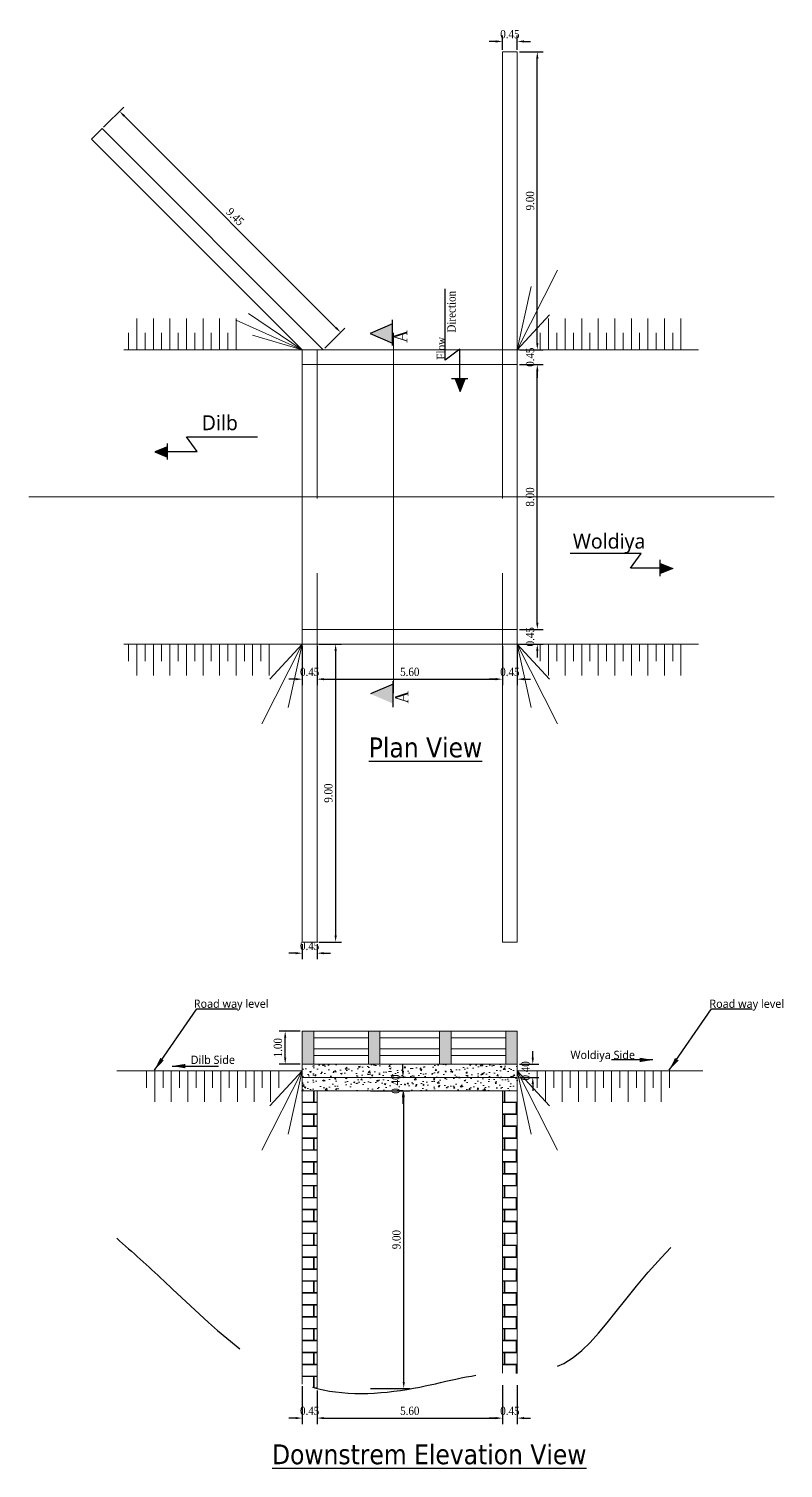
# Model space of a CAD drawing. Header units: inches. Extents: x -70 to 167, y 23 to 114.
# Drawn here: x 32.2 to 55, y 22.88 to 66.38 of the extents above; entities that cross this region are included whole.
import ezdxf

# ---------------------------------------------------------------- set-up
doc = ezdxf.new("R2010")
doc.units = ezdxf.units.IN
doc.header["$MEASUREMENT"] = 0
doc.linetypes.add('CENTER', pattern=[2, 1.25, -0.25, 0.25, -0.25])
doc.linetypes.add('HIDDEN', pattern=[0.375, 0.25, -0.125])
for name, color, linetype, lineweight in [('center line', 251, 'CENTER', 0), ('dima', 7, 'Continuous', 0), ('hach', 251, 'Continuous', 0), ('hand wall', 5, 'Continuous', 9), ('text', 1, 'Continuous', 0), ('wall', 4, 'Continuous', 13)]:
    doc.layers.add(name, color=color, linetype=linetype, lineweight=lineweight)
for name, color, linetype in [('Direction', 6, 'Continuous'), ('Ground', 3, 'Continuous'), ('SUBSTR', 6, 'Continuous'), ('TEXT2', 7, 'Continuous')]:
    doc.layers.add(name, color=color, linetype=linetype)
doc.styles.get("Standard").update_dxf_attribs({"font": 'GARA.TTF'})
doc.dimstyles.get("Standard").update_dxf_attribs({"dimtxt": 0.25, "dimasz": 0.2, "dimexe": 0.18, "dimexo": 0.0625, "dimgap": 0.09, "dimtad": 1, "dimzin": 0, "dimdsep": 46, "dimtxsty": 'Standard', "dimcen": 0.09, "dimclrd": 253, "dimclre": 21, "dimadec": 0, "dimazin": 0, "dimtfac": 1, "dimtix": 1, "dimtofl": 0, "dimtmove": 0, "dimatfit": 3, "dimfxl": 1, "dimfxlon": 1, "dimtolj": 1, "dimtzin": 0, "dimarcsym": 0})

# ---------------------------------------------------------------- blocks, each defined once
blk = doc.blocks.new('*D11')
at = {"layer": 'Defpoints', "color": 0}
for p in [(40.461, 47.783), (40.911, 47.783), (40.911, 46.727)]:
    blk.add_point(p, dxfattribs=at)
at = {"layer": 'dima', "color": 21, "lineweight": -2}
for p, q in [((40.461, 47.72), (40.461, 46.547)), ((40.911, 47.72), (40.911, 46.547))]:
    blk.add_line(p, q, dxfattribs=at)
at = {"layer": 'dima', "color": 253, "lineweight": -2}
for p, q in [((40.261, 46.727), (40.061, 46.727)), ((41.111, 46.727), (41.311, 46.727))]:
    blk.add_line(p, q, dxfattribs=at)
at = {"layer": 'dima', "color": 253}
for points in [[(40.261, 46.761), (40.261, 46.694), (40.461, 46.727)], [(41.111, 46.761), (41.111, 46.694), (40.911, 46.727)]]:
    blk.add_solid(points, dxfattribs=at)
at = {"layer": 'dima', "color": 0, "insert": (40.686, 46.945), "char_height": 0.25, "attachment_point": 5}
blk.add_mtext('\\A1;0.45', dxfattribs=at)
blk = doc.blocks.new('*D12')
at = {"layer": 'Defpoints', "color": 0}
for p in [(40.911, 47.783), (46.511, 47.783), (46.511, 46.727)]:
    blk.add_point(p, dxfattribs=at)
at = {"layer": 'dima', "color": 21, "lineweight": -2}
for p, q in [((40.911, 47.72), (40.911, 46.547)), ((46.511, 47.72), (46.511, 46.547))]:
    blk.add_line(p, q, dxfattribs=at)
at = {"layer": 'dima', "color": 253, "lineweight": -2}
blk.add_line((41.111, 46.727), (46.311, 46.727), dxfattribs=at)
at = {"layer": 'dima', "color": 253}
for points in [[(41.111, 46.761), (41.111, 46.694), (40.911, 46.727)], [(46.311, 46.761), (46.311, 46.694), (46.511, 46.727)]]:
    blk.add_solid(points, dxfattribs=at)
at = {"layer": 'dima', "color": 0, "insert": (43.711, 46.945), "char_height": 0.25, "attachment_point": 5}
blk.add_mtext('\\A1;5.60', dxfattribs=at)
blk = doc.blocks.new('*D13')
at = {"layer": 'Defpoints', "color": 0}
for p in [(46.511, 47.783), (46.961, 47.783), (46.961, 46.727)]:
    blk.add_point(p, dxfattribs=at)
at = {"layer": 'dima', "color": 21, "lineweight": -2}
for p, q in [((46.511, 47.72), (46.511, 46.547)), ((46.961, 47.72), (46.961, 46.547))]:
    blk.add_line(p, q, dxfattribs=at)
at = {"layer": 'dima', "color": 253, "lineweight": -2}
for p, q in [((46.311, 46.727), (46.111, 46.727)), ((47.161, 46.727), (47.361, 46.727))]:
    blk.add_line(p, q, dxfattribs=at)
at = {"layer": 'dima', "color": 253}
for points in [[(46.311, 46.761), (46.311, 46.694), (46.511, 46.727)], [(47.161, 46.761), (47.161, 46.694), (46.961, 46.727)]]:
    blk.add_solid(points, dxfattribs=at)
at = {"layer": 'dima', "color": 0, "insert": (46.736, 46.945), "char_height": 0.25, "attachment_point": 5}
blk.add_mtext('\\A1;0.45', dxfattribs=at)
blk = doc.blocks.new('*D14')
at = {"layer": 'Defpoints', "color": 0}
for p in [(46.961, 48.233), (47.565, 48.233), (46.961, 47.783)]:
    blk.add_point(p, dxfattribs=at)
at = {"layer": 'dima', "color": 253, "lineweight": -2}
for p, q in [((47.565, 48.433), (47.565, 48.633)), ((47.565, 47.583), (47.565, 47.383))]:
    blk.add_line(p, q, dxfattribs=at)
at = {"layer": 'dima', "color": 21, "lineweight": -2}
for p, q in [((47.023, 48.233), (47.745, 48.233)), ((47.023, 47.783), (47.745, 47.783))]:
    blk.add_line(p, q, dxfattribs=at)
at = {"layer": 'dima', "color": 253}
for points in [[(47.531, 48.433), (47.598, 48.433), (47.565, 48.233)], [(47.531, 47.583), (47.598, 47.583), (47.565, 47.783)]]:
    blk.add_solid(points, dxfattribs=at)
at = {"layer": 'dima', "color": 0, "insert": (47.347, 48.008), "char_height": 0.25, "attachment_point": 5, "rotation": 90}
blk.add_mtext('\\A1;0.45', dxfattribs=at)
blk = doc.blocks.new('*D15')
at = {"layer": 'Defpoints', "color": 0}
for p in [(46.961, 56.233), (47.565, 56.233), (46.961, 48.233)]:
    blk.add_point(p, dxfattribs=at)
at = {"layer": 'dima', "color": 21, "lineweight": -2}
for p, q in [((47.023, 56.233), (47.745, 56.233)), ((47.023, 48.233), (47.745, 48.233))]:
    blk.add_line(p, q, dxfattribs=at)
at = {"layer": 'dima', "color": 253, "lineweight": -2}
blk.add_line((47.565, 48.433), (47.565, 56.033), dxfattribs=at)
at = {"layer": 'dima', "color": 253}
for points in [[(47.531, 56.033), (47.598, 56.033), (47.565, 56.233)], [(47.531, 48.433), (47.598, 48.433), (47.565, 48.233)]]:
    blk.add_solid(points, dxfattribs=at)
at = {"layer": 'dima', "color": 0, "insert": (47.347, 52.233), "char_height": 0.25, "attachment_point": 5, "rotation": 90}
blk.add_mtext('\\A1;8.00', dxfattribs=at)
blk = doc.blocks.new('*D16')
at = {"layer": 'Defpoints', "color": 0}
for p in [(46.961, 56.683), (47.565, 56.683), (46.961, 56.233)]:
    blk.add_point(p, dxfattribs=at)
at = {"layer": 'dima', "color": 253, "lineweight": -2}
for p, q in [((47.565, 56.883), (47.565, 57.083)), ((47.565, 56.033), (47.565, 55.833))]:
    blk.add_line(p, q, dxfattribs=at)
at = {"layer": 'dima', "color": 21, "lineweight": -2}
for p, q in [((47.023, 56.683), (47.745, 56.683)), ((47.023, 56.233), (47.745, 56.233))]:
    blk.add_line(p, q, dxfattribs=at)
at = {"layer": 'dima', "color": 253}
for points in [[(47.531, 56.883), (47.598, 56.883), (47.565, 56.683)], [(47.531, 56.033), (47.598, 56.033), (47.565, 56.233)]]:
    blk.add_solid(points, dxfattribs=at)
at = {"layer": 'dima', "color": 0, "insert": (47.347, 56.458), "char_height": 0.25, "attachment_point": 5, "rotation": 90}
blk.add_mtext('\\A1;0.45', dxfattribs=at)
blk = doc.blocks.new('*D17')
at = {"layer": 'Defpoints', "color": 0}
for p in [(40.911, 47.783), (40.911, 38.783), (41.47, 38.783)]:
    blk.add_point(p, dxfattribs=at)
at = {"layer": 'dima', "color": 21, "lineweight": -2}
for p, q in [((40.973, 47.783), (41.65, 47.783)), ((40.973, 38.783), (41.65, 38.783))]:
    blk.add_line(p, q, dxfattribs=at)
at = {"layer": 'dima', "color": 253, "lineweight": -2}
blk.add_line((41.47, 47.583), (41.47, 38.983), dxfattribs=at)
at = {"layer": 'dima', "color": 253}
for points in [[(41.437, 47.583), (41.504, 47.583), (41.47, 47.783)], [(41.437, 38.983), (41.504, 38.983), (41.47, 38.783)]]:
    blk.add_solid(points, dxfattribs=at)
at = {"layer": 'dima', "color": 0, "insert": (41.252, 43.283), "char_height": 0.25, "attachment_point": 5, "rotation": 90}
blk.add_mtext('\\A1;9.00', dxfattribs=at)
blk = doc.blocks.new('*D18')
at = {"color": 21, "lineweight": -2}
for p, q in [((40.461, 38.72), (40.461, 38.266)), ((40.911, 38.72), (40.911, 38.266))]:
    blk.add_line(p, q, dxfattribs=at)
at = {"color": 253, "lineweight": -2}
for p, q in [((40.261, 38.446), (40.061, 38.446)), ((41.111, 38.446), (41.311, 38.446))]:
    blk.add_line(p, q, dxfattribs=at)
at = {"color": 253}
for points in [[(40.261, 38.479), (40.261, 38.412), (40.461, 38.446)], [(41.111, 38.479), (41.111, 38.412), (40.911, 38.446)]]:
    blk.add_solid(points, dxfattribs=at)
at = {"layer": 'Defpoints', "color": 0}
for p in [(40.461, 38.783), (40.911, 38.783), (40.911, 38.446)]:
    blk.add_point(p, dxfattribs=at)
at = {"color": 0, "insert": (40.686, 38.664), "char_height": 0.25, "attachment_point": 5}
blk.add_mtext('\\A1;0.45', dxfattribs=at)
blk = doc.blocks.new('*D19')
at = {"layer": 'Defpoints', "color": 0}
for p in [(46.961, 65.683), (47.565, 65.683), (46.961, 56.683)]:
    blk.add_point(p, dxfattribs=at)
at = {"layer": 'dima', "color": 21, "lineweight": -2}
for p, q in [((47.023, 65.683), (47.745, 65.683)), ((47.023, 56.683), (47.745, 56.683))]:
    blk.add_line(p, q, dxfattribs=at)
at = {"layer": 'dima', "color": 253, "lineweight": -2}
blk.add_line((47.565, 56.883), (47.565, 65.483), dxfattribs=at)
at = {"layer": 'dima', "color": 253}
for points in [[(47.531, 65.483), (47.598, 65.483), (47.565, 65.683)], [(47.531, 56.883), (47.598, 56.883), (47.565, 56.683)]]:
    blk.add_solid(points, dxfattribs=at)
at = {"layer": 'dima', "color": 0, "insert": (47.347, 61.183), "char_height": 0.25, "attachment_point": 5, "rotation": 90}
blk.add_mtext('\\A1;9.00', dxfattribs=at)
blk = doc.blocks.new('*D20')
at = {"color": 21, "lineweight": -2}
for p, q in [((46.511, 65.745), (46.511, 66.18)), ((46.961, 65.745), (46.961, 66.18))]:
    blk.add_line(p, q, dxfattribs=at)
at = {"color": 253, "lineweight": -2}
for p, q in [((46.311, 66), (46.111, 66)), ((47.161, 66), (47.361, 66))]:
    blk.add_line(p, q, dxfattribs=at)
at = {"color": 253}
for points in [[(46.311, 66.033), (46.311, 65.966), (46.511, 66)], [(47.161, 66.033), (47.161, 65.966), (46.961, 66)]]:
    blk.add_solid(points, dxfattribs=at)
at = {"layer": 'Defpoints', "color": 0}
for p in [(46.961, 66), (46.511, 65.683), (46.961, 65.683)]:
    blk.add_point(p, dxfattribs=at)
at = {"color": 0, "insert": (46.736, 66.218), "char_height": 0.25, "attachment_point": 5}
blk.add_mtext('\\A1;0.45', dxfattribs=at)
blk = doc.blocks.new('*D21')
at = {"color": 21, "lineweight": -2}
for p, q in [((42.528, 34.29), (43.708, 34.29)), ((42.528, 25.29), (43.708, 25.29))]:
    blk.add_line(p, q, dxfattribs=at)
at = {"color": 253, "lineweight": -2}
blk.add_line((43.528, 25.49), (43.528, 34.09), dxfattribs=at)
at = {"color": 253}
for points in [[(43.495, 34.09), (43.562, 34.09), (43.528, 34.29)], [(43.495, 25.49), (43.562, 25.49), (43.528, 25.29)]]:
    blk.add_solid(points, dxfattribs=at)
at = {"layer": 'Defpoints', "color": 0}
for p in [(40.911, 34.29), (43.528, 34.29), (40.911, 25.29)]:
    blk.add_point(p, dxfattribs=at)
at = {"color": 0, "insert": (43.31, 29.79), "char_height": 0.25, "attachment_point": 5, "rotation": 90}
blk.add_mtext('\\A1;9.00', dxfattribs=at)
blk = doc.blocks.new('*D22')
at = {"layer": 'Defpoints', "color": 0}
for p in [(40.461, 25.425), (40.911, 25.29), (40.911, 24.396)]:
    blk.add_point(p, dxfattribs=at)
at = {"layer": 'dima', "color": 21, "lineweight": -2}
for p, q in [((40.461, 25.362), (40.461, 24.216)), ((40.911, 25.228), (40.911, 24.216))]:
    blk.add_line(p, q, dxfattribs=at)
at = {"layer": 'dima', "color": 253, "lineweight": -2}
for p, q in [((40.261, 24.396), (40.061, 24.396)), ((41.111, 24.396), (41.311, 24.396))]:
    blk.add_line(p, q, dxfattribs=at)
at = {"layer": 'dima', "color": 253}
for points in [[(40.261, 24.429), (40.261, 24.363), (40.461, 24.396)], [(41.111, 24.429), (41.111, 24.363), (40.911, 24.396)]]:
    blk.add_solid(points, dxfattribs=at)
at = {"layer": 'dima', "color": 0, "insert": (40.686, 24.614), "char_height": 0.25, "attachment_point": 5}
blk.add_mtext('\\A1;0.45', dxfattribs=at)
blk = doc.blocks.new('*D23')
at = {"layer": 'Defpoints', "color": 0}
for p in [(46.511, 25.754), (40.911, 25.29), (46.511, 24.396)]:
    blk.add_point(p, dxfattribs=at)
at = {"layer": 'dima', "color": 21, "lineweight": -2}
for p, q in [((46.511, 25.396), (46.511, 24.216)), ((40.911, 25.228), (40.911, 24.216))]:
    blk.add_line(p, q, dxfattribs=at)
at = {"layer": 'dima', "color": 253, "lineweight": -2}
blk.add_line((41.111, 24.396), (46.311, 24.396), dxfattribs=at)
at = {"layer": 'dima', "color": 253}
for points in [[(41.111, 24.429), (41.111, 24.363), (40.911, 24.396)], [(46.311, 24.429), (46.311, 24.363), (46.511, 24.396)]]:
    blk.add_solid(points, dxfattribs=at)
at = {"layer": 'dima', "color": 0, "insert": (43.711, 24.614), "char_height": 0.25, "attachment_point": 5}
blk.add_mtext('\\A1;5.60', dxfattribs=at)
blk = doc.blocks.new('*D24')
at = {"layer": 'Defpoints', "color": 0}
for p in [(46.511, 25.754), (46.961, 25.743), (46.961, 24.396)]:
    blk.add_point(p, dxfattribs=at)
at = {"layer": 'dima', "color": 21, "lineweight": -2}
for p, q in [((46.511, 25.396), (46.511, 24.216)), ((46.961, 25.396), (46.961, 24.216))]:
    blk.add_line(p, q, dxfattribs=at)
at = {"layer": 'dima', "color": 253, "lineweight": -2}
for p, q in [((46.311, 24.396), (46.111, 24.396)), ((47.161, 24.396), (47.361, 24.396))]:
    blk.add_line(p, q, dxfattribs=at)
at = {"layer": 'dima', "color": 253}
for points in [[(46.311, 24.429), (46.311, 24.363), (46.511, 24.396)], [(47.161, 24.429), (47.161, 24.363), (46.961, 24.396)]]:
    blk.add_solid(points, dxfattribs=at)
at = {"layer": 'dima', "color": 0, "insert": (46.736, 24.614), "char_height": 0.25, "attachment_point": 5}
blk.add_mtext('\\A1;0.45', dxfattribs=at)
blk = doc.blocks.new('*D25')
at = {"color": 253, "lineweight": -2}
for p, q in [((43.505, 34.89), (43.505, 35.09)), ((43.505, 34.09), (43.505, 33.89))]:
    blk.add_line(p, q, dxfattribs=at)
at = {"color": 21, "lineweight": -2}
for p, q in [((43.505, 34.69), (43.325, 34.69)), ((43.505, 34.29), (43.325, 34.29))]:
    blk.add_line(p, q, dxfattribs=at)
at = {"color": 253}
for points in [[(43.471, 34.89), (43.538, 34.89), (43.505, 34.69)], [(43.471, 34.09), (43.538, 34.09), (43.505, 34.29)]]:
    blk.add_solid(points, dxfattribs=at)
at = {"layer": 'Defpoints', "color": 0}
for p in [(43.505, 34.69), (43.528, 34.69), (43.528, 34.29)]:
    blk.add_point(p, dxfattribs=at)
at = {"color": 0, "insert": (43.287, 34.49), "char_height": 0.25, "attachment_point": 5, "rotation": 90}
blk.add_mtext('\\A1;0.40', dxfattribs=at)
blk = doc.blocks.new('*D26')
at = {"color": 253, "lineweight": -2}
for p, q in [((47.428, 35.29), (47.428, 35.49)), ((47.428, 34.49), (47.428, 34.29))]:
    blk.add_line(p, q, dxfattribs=at)
at = {"color": 21, "lineweight": -2}
for p, q in [((47.023, 35.09), (47.608, 35.09)), ((47.023, 34.69), (47.608, 34.69))]:
    blk.add_line(p, q, dxfattribs=at)
at = {"color": 253}
for points in [[(47.394, 35.29), (47.461, 35.29), (47.428, 35.09)], [(47.394, 34.49), (47.461, 34.49), (47.428, 34.69)]]:
    blk.add_solid(points, dxfattribs=at)
at = {"layer": 'Defpoints', "color": 0}
for p in [(46.961, 35.09), (47.428, 35.09), (46.961, 34.69)]:
    blk.add_point(p, dxfattribs=at)
at = {"color": 0, "insert": (47.21, 34.89), "char_height": 0.25, "attachment_point": 5, "rotation": 90}
blk.add_mtext('\\A1;0.40', dxfattribs=at)
blk = doc.blocks.new('*D27')
at = {"color": 21, "lineweight": -2}
for p, q in [((40.398, 36.09), (39.766, 36.09)), ((40.398, 35.09), (39.766, 35.09))]:
    blk.add_line(p, q, dxfattribs=at)
at = {"color": 253, "lineweight": -2}
blk.add_line((39.946, 35.29), (39.946, 35.89), dxfattribs=at)
at = {"color": 253}
for points in [[(39.913, 35.89), (39.979, 35.89), (39.946, 36.09)], [(39.913, 35.29), (39.979, 35.29), (39.946, 35.09)]]:
    blk.add_solid(points, dxfattribs=at)
at = {"layer": 'Defpoints', "color": 0}
for p in [(39.946, 36.09), (40.461, 36.09), (40.461, 35.09)]:
    blk.add_point(p, dxfattribs=at)
at = {"color": 0, "insert": (39.728, 35.59), "char_height": 0.25, "attachment_point": 5, "rotation": 90}
blk.add_mtext('\\A1;1.00', dxfattribs=at)
blk = doc.blocks.new('*D34')
at = {"layer": 'Defpoints', "color": 0}
for p in [(34.415, 63.365), (41.622, 57.207), (41.097, 56.683)]:
    blk.add_point(p, dxfattribs=at)
at = {"layer": 'dima', "color": 21, "lineweight": -2}
for p, q in [((34.459, 63.409), (35.067, 64.016)), ((41.141, 56.727), (41.749, 57.334))]:
    blk.add_line(p, q, dxfattribs=at)
at = {"layer": 'dima', "color": 253, "lineweight": -2}
blk.add_line((35.081, 63.748), (41.48, 57.348), dxfattribs=at)
at = {"layer": 'dima', "color": 253}
for points in [[(35.104, 63.771), (35.057, 63.724), (34.939, 63.889)], [(41.504, 57.372), (41.457, 57.325), (41.622, 57.207)]]:
    blk.add_solid(points, dxfattribs=at)
at = {"layer": 'dima', "color": 0, "insert": (38.435, 60.702), "char_height": 0.25, "attachment_point": 5, "rotation": 315}
blk.add_mtext('\\A1;9.45', dxfattribs=at)

msp = doc.modelspace()

# ---------------------------------------------------------------- hatches: boundary and pattern name
at = {"layer": 'hach'}
h = msp.add_hatch(dxfattribs=at)
h.set_pattern_fill('AR-SAND', color=256, scale=0.065, style=0)
h.set_pattern_definition([(37.5, (40.46082, 35.09002), (-0.0040946, 0.1252435), [0, -0.0988, 0, -0.1105, 0, -0.105625]), (7.5, (40.46082, 35.09002), (0.1150355, 0.1834395), [0, -0.0533, 0, -0.08905, 0, -0.034125]), (327.5, (40.38087, 35.09002), (0.2024192, 0.0003678), [0, -0.0325, 0, -0.117, 0, -0.15275]), (317.5, (40.38087, 35.09002), (0.1953982, 0.057049), [0, -0.01625, 0, -0.0767, 0, -0.08775])])
h.paths.add_polyline_path([(40.811, 36.09), (40.461, 36.09), (40.461, 35.09), (40.811, 35.09)])
h.paths.add_polyline_path([(42.461, 35.09), (42.811, 35.09), (42.811, 36.09), (42.461, 36.09)])
h.paths.add_polyline_path([(44.611, 35.09), (44.961, 35.09), (44.961, 36.09), (44.611, 36.09)])
h.paths.add_polyline_path([(46.611, 35.09), (46.961, 35.09), (46.961, 36.09), (46.611, 36.09)])
h = msp.add_hatch(dxfattribs=at)
h.set_pattern_fill('AR-CONC', color=256, scale=0.065, style=0)
h.set_pattern_definition([(50, (40.46082, 34.29), (0.46622, -0.04079), [0.04875, -0.53625]), (355, (40.4608, 34.29), (-0.09019, 0.488925), [0.039, -0.429]), (100.4514, (40.49967, 34.2866), (0.37603, 0.448136), [0.04143, -0.455742]), (46.184, (40.4608, 34.42), (0.693707, -0.107587), [0.073125, -0.804375]), (96.636, (40.5186, 34.41105), (0.60753, 0.63318), [0.06215, -0.68361]), (351.184, (40.4608, 34.42), (0.60753, 0.63318), [0.0585, -0.6435]), (21, (40.52582, 34.3875), (0.38799, -0.261702), [0.04875, -0.53625]), (326, (40.5258, 34.3875), (0.158155, 0.471348), [0.039, -0.429]), (71.451, (40.55815, 34.3657), (0.546145, 0.209645), [0.04143, -0.455742]), (37.5, (40.46082, 34.29002), (0.007904, 0.216381), [0, -0.4238, 0, -0.4355, 0, -0.430625]), (7.5, (40.46082, 34.29002), (0.170995, 0.256368), [0, -0.2483, 0, -0.41405, 0, -0.164125]), (327.5, (40.31587, 34.29002), (0.3469846, -0.0146607), [0, -0.1625, 0, -0.507, 0, -0.67275]), (317.5, (40.25087, 34.29002), (0.379071, 0.065068), [0, -0.21125, 0, -0.3367, 0, -0.47775])])
h.paths.add_polyline_path([(40.461, 34.69), (40.461, 34.29), (46.961, 34.29), (46.961, 34.69)])
h.paths.add_polyline_path([(40.461, 35.09), (40.461, 34.69), (46.961, 34.69), (46.961, 35.09)])
h = msp.add_hatch(dxfattribs=at)
h.set_pattern_fill('AR-B816C', color=256, scale=0.045, style=0)
h.set_pattern_definition([(0, (40.46082, 25.29002), (0.36, 0.36), [0.703125, -0.016875]), (0, (40.10082, 25.3069), (0.36, 0.36), [0.703125, -0.016875]), (90, (40.46082, 25.29002), (-0.36, 0.36), [-0.376875, 0.343125]), (90, (40.44395, 25.29002), (-0.36, 0.36), [-0.376875, 0.343125])])
h.paths.add_polyline_path([(40.461, 25.425), (40.467, 25.422), (40.555, 25.392), (40.644, 25.364), (40.734, 25.337), (40.824, 25.312), (40.911, 25.29), (40.911, 34.29), (40.461, 34.29)])
h.paths.add_polyline_path([(46.875, 25.744), (46.961, 25.743), (46.961, 34.29), (46.511, 34.29), (46.511, 25.754), (46.544, 25.754), (46.711, 25.75)])
at = {"layer": 'text'}
h = msp.add_hatch(color=256, dxfattribs=at)
h.set_gradient(color1=(0, 0, 255), one_color=1, tint=1)
h.paths.add_polyline_path([(45.389, 55.801), (45.085, 55.802), (45.236, 55.42)])
h = msp.add_hatch(color=256, dxfattribs=at)
h.set_gradient(color1=(0, 0, 255), one_color=1, tint=1)
h.paths.add_polyline_path([(36.391, 53.441), (36.392, 53.744), (36.009, 53.594)])
h = msp.add_hatch(color=256, dxfattribs=at)
h.set_gradient(color1=(0, 0, 255), one_color=1, tint=1)
h.paths.add_polyline_path([(51.658, 50.07), (51.275, 50.221), (51.276, 49.917)])
at = {"layer": 'wall'}
h = msp.add_hatch(color=256, dxfattribs=at)
h.set_gradient(color1=(0, 0, 255), one_color=1, tint=1, name='INVCYLINDER')
h.paths.add_polyline_path([(42.513, 57.172), (43.191, 56.881), (43.192, 57.463)])
h = msp.add_hatch(color=256, dxfattribs=at)
h.set_gradient(color1=(0, 0, 255), one_color=1, tint=1, name='INVCYLINDER')
h.paths.add_polyline_path([(43.206, 45.989), (43.207, 46.571), (42.528, 46.28)])

# ---------------------------------------------------------------- linework, layer by layer
msp.add_line((40.461, 38.783), (40.461, 38.783))
at = {"layer": 'center line', "color": 5, "linetype": 'CENTER', "ltscale": 20}
msp.add_line((43.215, 57.197), (43.215, 46.304), dxfattribs=at)
at = {"layer": 'center line', "linetype": 'CENTER', "ltscale": 20}
msp.add_line((32.198, 52.233), (54.721, 52.233), dxfattribs=at)
at = {"layer": 'Direction', "color": 6, "linetype": 'Continuous'}
for p, q in [((44.777, 56.371), (44.777, 58.524)), ((45.221, 56.697), (44.777, 56.371)), ((45.22, 55.674), (45.221, 56.697)), ((37.287, 53.608), (36.961, 54.053)), ((36.961, 54.053), (39.114, 54.053)), ((36.264, 53.61), (37.287, 53.608)), ((50.706, 50.529), (48.554, 50.529)), ((50.38, 50.085), (50.706, 50.529)), ((51.404, 50.086), (50.38, 50.085))]:
    msp.add_line(p, q, dxfattribs=at)
at = {"layer": 'Direction', "color": 6, "linetype": 'Continuous', "ltscale": 10}
for p, q in [((45.465, 55.801), (44.975, 55.802)), ((36.391, 53.365), (36.392, 53.854)), ((51.276, 49.841), (51.275, 50.331))]:
    msp.add_line(p, q, dxfattribs=at)
at = {"layer": 'Direction', "color": 4, "linetype": 'Continuous', "ltscale": 10}
for p, q in [((45.085, 55.802), (45.236, 55.42)), ((45.236, 55.42), (45.389, 55.801)), ((36.392, 53.744), (36.009, 53.594)), ((36.009, 53.594), (36.391, 53.441)), ((51.275, 50.221), (51.658, 50.07)), ((51.658, 50.07), (51.276, 49.917))]:
    msp.add_line(p, q, dxfattribs=at)
at = {"layer": 'Ground', "linetype": 'HIDDEN', "ltscale": 20}
msp.add_open_spline([(34.855, 29.829), (35.329, 29.414), (37.237, 27.7), (39.91, 24.914), (43.844, 25.186), (45.813, 25.804), (49.283, 25.598), (49.405, 27.593), (52.467, 30.397), (52.567, 30.487)], degree=3, knots=[4.748626, 4.748626, 4.748626, 4.748626, 6.619177, 12.284512, 15.391735, 17.887885, 18.337885, 25.584801, 25.823988, 25.823988, 25.823988, 25.823988], dxfattribs=at)
at = {"layer": 'hach'}
for p, q in [((46.961, 56.683), (48.177, 59.084)), ((46.961, 56.683), (47.381, 58.592)), ((35.463, 56.683), (35.463, 57.624)), ((35.963, 56.683), (35.963, 57.624)), ((36.463, 56.683), (36.463, 57.624)), ((36.963, 56.683), (36.963, 57.624)), ((37.463, 56.683), (37.463, 57.624)), ((37.963, 56.683), (37.963, 57.624)), ((38.463, 56.683), (38.463, 57.624)), ((40.461, 56.683), (38.463, 57.579)), ((40.461, 56.683), (38.838, 57.773)), ((46.961, 56.683), (47.937, 57.741)), ((47.906, 56.683), (47.906, 57.624)), ((48.406, 56.683), (48.406, 57.624)), ((48.906, 56.683), (48.906, 57.624)), ((49.406, 56.683), (49.406, 57.624)), ((49.906, 56.683), (49.906, 57.624)), ((50.406, 56.683), (50.406, 57.624)), ((50.906, 56.683), (50.906, 57.624)), ((51.406, 56.683), (51.406, 57.624)), ((51.906, 56.683), (51.906, 57.624)), ((35.213, 56.683), (35.213, 57.193)), ((35.713, 56.683), (35.713, 57.193)), ((36.213, 56.683), (36.213, 57.193)), ((36.713, 56.683), (36.713, 57.193)), ((37.213, 56.683), (37.213, 57.193)), ((37.713, 56.683), (37.713, 57.193)), ((38.213, 56.683), (38.213, 57.193)), ((40.461, 56.683), (38.96, 57.127)), ((47.656, 56.683), (47.656, 57.193)), ((48.156, 56.683), (48.156, 57.193)), ((48.656, 56.683), (48.656, 57.193)), ((49.156, 56.683), (49.156, 57.193)), ((49.656, 56.683), (49.656, 57.193)), ((50.156, 56.683), (50.156, 57.193)), ((50.656, 56.683), (50.656, 57.193)), ((51.156, 56.683), (51.156, 57.193)), ((51.656, 56.683), (51.656, 57.193)), ((40.461, 56.683), (35.07, 56.683)), ((46.961, 56.683), (52.434, 56.683)), ((40.461, 47.783), (35.07, 47.783)), ((35.213, 47.783), (35.213, 47.272)), ((35.463, 47.783), (35.463, 46.841)), ((35.713, 47.783), (35.713, 47.272)), ((35.963, 47.783), (35.963, 46.841)), ((36.213, 47.783), (36.213, 47.272)), ((36.463, 47.783), (36.463, 46.841)), ((36.713, 47.783), (36.713, 47.272)), ((36.963, 47.783), (36.963, 46.841)), ((37.213, 47.783), (37.213, 47.272)), ((37.463, 47.783), (37.463, 46.841)), ((37.713, 47.783), (37.713, 47.272)), ((37.963, 47.783), (37.963, 46.841)), ((38.213, 47.783), (38.213, 47.272)), ((38.463, 47.783), (38.463, 46.841)), ((38.713, 47.783), (38.713, 47.272)), ((38.963, 47.783), (38.963, 46.841)), ((39.213, 47.783), (39.213, 47.272)), ((40.461, 47.783), (39.245, 45.381)), ((39.463, 47.783), (39.463, 46.841)), ((40.461, 47.783), (39.484, 46.724)), ((40.461, 47.783), (40.041, 45.873)), ((46.961, 47.783), (52.434, 47.783)), ((46.961, 47.783), (48.177, 45.381)), ((46.961, 47.783), (47.381, 45.873)), ((46.961, 47.783), (47.937, 46.724)), ((47.656, 47.783), (47.656, 47.272)), ((47.906, 47.783), (47.906, 46.841)), ((48.156, 47.783), (48.156, 47.272)), ((48.406, 47.783), (48.406, 46.841)), ((48.656, 47.783), (48.656, 47.272)), ((48.906, 47.783), (48.906, 46.841)), ((49.156, 47.783), (49.156, 47.272)), ((49.406, 47.783), (49.406, 46.841)), ((49.656, 47.783), (49.656, 47.272)), ((49.906, 47.783), (49.906, 46.841)), ((50.156, 47.783), (50.156, 47.272)), ((50.406, 47.783), (50.406, 46.841)), ((50.656, 47.783), (50.656, 47.272)), ((50.906, 47.783), (50.906, 46.841)), ((51.156, 47.783), (51.156, 47.272)), ((51.406, 47.783), (51.406, 46.841)), ((51.656, 47.783), (51.656, 47.272)), ((51.906, 47.783), (51.906, 46.841)), ((40.461, 34.89), (34.855, 34.89)), ((35.754, 34.89), (35.754, 34.379)), ((36.004, 34.89), (36.004, 33.949)), ((36.254, 34.89), (36.254, 34.379)), ((36.504, 34.89), (36.504, 33.949)), ((36.754, 34.89), (36.754, 34.379)), ((37.004, 34.89), (37.004, 33.949)), ((37.254, 34.89), (37.254, 34.379)), ((37.504, 34.89), (37.504, 33.949)), ((37.754, 34.89), (37.754, 34.379)), ((38.004, 34.89), (38.004, 33.949)), ((38.254, 34.89), (38.254, 34.379)), ((38.504, 34.89), (38.504, 33.949)), ((38.754, 34.89), (38.754, 34.379)), ((39.004, 34.89), (39.004, 33.949)), ((40.461, 34.89), (39.245, 32.489)), ((39.254, 34.89), (39.254, 34.379)), ((40.461, 34.89), (39.484, 33.832)), ((39.504, 34.89), (39.504, 33.949)), ((39.754, 34.89), (39.754, 34.379)), ((40.461, 34.89), (40.041, 32.98)), ((46.961, 34.89), (52.567, 34.89)), ((46.961, 34.89), (48.177, 32.489)), ((46.961, 34.89), (47.381, 32.98)), ((46.961, 34.89), (47.937, 33.832)), ((47.561, 34.89), (47.561, 34.379)), ((47.811, 34.89), (47.811, 33.949)), ((48.061, 34.89), (48.061, 34.379)), ((48.311, 34.89), (48.311, 33.949)), ((48.561, 34.89), (48.561, 34.379)), ((48.811, 34.89), (48.811, 33.949)), ((49.061, 34.89), (49.061, 34.379)), ((49.311, 34.89), (49.311, 33.949)), ((49.561, 34.89), (49.561, 34.379)), ((49.811, 34.89), (49.811, 33.949)), ((50.061, 34.89), (50.061, 34.379)), ((50.311, 34.89), (50.311, 33.949)), ((50.561, 34.89), (50.561, 34.379)), ((50.811, 34.89), (50.811, 33.949)), ((51.061, 34.89), (51.061, 34.379)), ((51.311, 34.89), (51.311, 33.949)), ((51.561, 34.89), (51.561, 34.379))]:
    msp.add_line(p, q, dxfattribs=at)
at = {"layer": 'hach', "linetype": 'HIDDEN', "ltscale": 18}
for p, q in [((40.911, 56.683), (40.911, 47.783)), ((46.511, 56.683), (46.511, 47.783))]:
    msp.add_line(p, q, dxfattribs=at)
at = {"layer": 'hand wall'}
for p, q in [((40.811, 36.09), (42.461, 36.09)), ((40.811, 35.89), (42.461, 35.89)), ((42.811, 36.09), (44.611, 36.09)), ((42.811, 35.89), (44.611, 35.89)), ((44.961, 36.09), (46.611, 36.09)), ((44.961, 35.89), (46.611, 35.89)), ((40.811, 35.554), (42.461, 35.554)), ((40.811, 35.354), (42.461, 35.354)), ((42.811, 35.554), (44.611, 35.554)), ((42.811, 35.354), (44.611, 35.354)), ((44.961, 35.554), (46.611, 35.554)), ((44.961, 35.354), (46.611, 35.354))]:
    msp.add_line(p, q, dxfattribs=at)
at = {"layer": 'SUBSTR', "color": 4, "linetype": 'Continuous', "ltscale": 10}
for p, q in [((43.192, 57.463), (42.513, 57.172)), ((43.191, 56.807), (43.192, 57.586)), ((42.513, 57.172), (43.191, 56.881)), ((43.208, 46.571), (42.528, 46.28)), ((43.206, 45.883), (43.207, 46.662))]:
    msp.add_line(p, q, dxfattribs=at)
at = {"layer": 'wall'}
for p, q in [((46.511, 56.683), (46.511, 65.683)), ((46.511, 65.683), (46.961, 65.683)), ((46.961, 56.683), (46.961, 65.683)), ((34.097, 63.046), (34.415, 63.365)), ((41.097, 56.683), (34.415, 63.365)), ((40.461, 56.683), (34.097, 63.046)), ((40.461, 56.683), (46.961, 56.683)), ((40.461, 56.683), (40.461, 47.783)), ((46.961, 56.683), (46.961, 47.783)), ((40.461, 56.233), (46.961, 56.233)), ((40.461, 48.233), (46.961, 48.233)), ((40.461, 47.783), (46.961, 47.783)), ((40.461, 47.783), (40.461, 38.783)), ((40.911, 47.783), (40.911, 38.783)), ((46.511, 47.783), (46.511, 38.783)), ((46.961, 47.783), (46.961, 38.783)), ((40.461, 38.783), (40.911, 38.783)), ((46.511, 38.783), (46.961, 38.783)), ((40.461, 35.09), (40.461, 36.09)), ((40.461, 36.09), (40.811, 36.09)), ((40.811, 36.09), (40.811, 35.09)), ((42.461, 35.09), (42.461, 36.09)), ((42.461, 36.09), (42.811, 36.09)), ((42.811, 36.09), (42.811, 35.09)), ((44.611, 36.09), (44.611, 35.09)), ((44.611, 36.09), (44.961, 36.09)), ((44.961, 35.09), (44.961, 36.09)), ((46.611, 36.09), (46.611, 35.09)), ((46.611, 36.09), (46.961, 36.09)), ((46.961, 35.09), (46.961, 36.09)), ((40.461, 35.09), (46.961, 35.09)), ((40.461, 35.09), (40.461, 25.425)), ((46.961, 35.09), (46.961, 25.743)), ((40.461, 34.69), (46.961, 34.69)), ((40.461, 34.29), (46.961, 34.29)), ((40.911, 34.29), (40.911, 25.29)), ((46.511, 34.29), (46.511, 25.754))]:
    msp.add_line(p, q, dxfattribs=at)

# ---------------------------------------------------------------- texts
at = {"layer": 'hach', "char_height": 0.4, "width": 0.99135, "attachment_point": 1, "rotation": 90}
for insert in [(43.238, 56.894), (43.27, 45.989)]:
    msp.add_mtext('{\\C2;A}', dxfattribs=dict(at, insert=insert))
at = {"layer": 'text', "char_height": 0.2515, "width": 5.1366, "attachment_point": 1, "rotation": 90}
for s, insert in [('Direction', (44.843, 57.199)), ('Flow ', (44.528, 56.383))]:
    msp.add_mtext(s, dxfattribs=dict(at, insert=insert))
at = {"layer": 'text', "width": 5.1366, "attachment_point": 1}
for s, insert, char_height in [('{\\fSegoe UI|b0|i0|c0|p34;Dilb}', (37.425, 54.701), 0.45), ('{\\fSegoe UI|b0|i0|c0|p34;Woldiya}', (48.639, 51.122), 0.45), ('{\\fSegoe UI|b0|i0|c0|p34;Road way level}', (37.186, 37.045), 0.25), ('{\\fSegoe UI|b0|i0|c0|p34;Road way level}', (52.766, 37.044), 0.25), ('{\\fSegoe UI|b0|i0|c0|p34;Dilb Side}', (37.091, 35.349), 0.25), ('{\\fSegoe UI|b0|i0|c0|p34;Woldiya Side}', (48.568, 35.497), 0.25)]:
    msp.add_mtext(s, dxfattribs=dict(at, insert=insert, char_height=char_height))
at = {"layer": 'TEXT2', "char_height": 0.6, "attachment_point": 1}
for s, insert, width in [('{\\fTahoma|b0|i0|c0|p34;\\LPlan View}', (42.473, 44.965), 6.00229), ('{\\fTahoma|b0|i0|c0|p34;\\LDownstrem Elevation View}', (39.549, 23.602), 10.0919)]:
    msp.add_mtext(s, dxfattribs=dict(at, insert=insert, width=width))

# ---------------------------------------------------------------- dimensions: what is measured, and where the dimension line sits
for base, p1, p2, picture, middle in [((46.961, 66), (46.511, 65.683), (46.961, 65.683), '*D20', (46.736, 66.218)), ((40.911, 38.446), (40.461, 38.783), (40.911, 38.783), '*D18', (40.686, 38.664))]:
    dim = msp.add_linear_dim(base=base, p1=p1, p2=p2, dimstyle='Standard')
    dim.commit()
    dim.dimension.update_dxf_attribs({"geometry": picture, "text_midpoint": middle})
for base, p1, p2, picture, middle in [((39.946, 36.09), (40.461, 35.09), (40.461, 36.09), '*D27', (39.728, 35.59)), ((47.428, 35.09), (46.961, 34.69), (46.961, 35.09), '*D26', (47.21, 34.89)), ((43.505, 34.69), (43.528, 34.29), (43.528, 34.69), '*D25', (43.287, 34.49)), ((43.528, 34.29), (40.911, 25.29), (40.911, 34.29), '*D21', (43.31, 29.79))]:
    dim = msp.add_linear_dim(base=base, p1=p1, p2=p2, angle=90, dimstyle='Standard')
    dim.commit()
    dim.dimension.update_dxf_attribs({"geometry": picture, "text_midpoint": middle})
at = {"layer": 'dima'}
for base, p1, p2, picture, middle in [((47.565, 65.683), (46.961, 56.683), (46.961, 65.683), '*D19', (47.347, 61.183)), ((47.565, 56.683), (46.961, 56.233), (46.961, 56.683), '*D16', (47.347, 56.458)), ((47.565, 56.233), (46.961, 48.233), (46.961, 56.233), '*D15', (47.347, 52.233)), ((47.565, 48.233), (46.961, 47.783), (46.961, 48.233), '*D14', (47.347, 48.008)), ((41.47, 38.783), (40.911, 47.783), (40.911, 38.783), '*D17', (41.252, 43.283))]:
    dim = msp.add_linear_dim(base=base, p1=p1, p2=p2, angle=90, dimstyle='Standard', dxfattribs=at)
    dim.commit()
    dim.dimension.update_dxf_attribs({"geometry": picture, "text_midpoint": middle})
dim = msp.add_aligned_dim(p1=(34.415, 63.365), p2=(41.097, 56.683), distance=0.742, dimstyle='Standard', dxfattribs=at)
dim.commit()
dim.dimension.update_dxf_attribs({"geometry": '*D34', "text_midpoint": (38.435, 60.702)})
for base, p1, p2, picture, middle in [((40.911, 46.727), (40.461, 47.783), (40.911, 47.783), '*D11', (40.686, 46.945)), ((46.511, 46.727), (40.911, 47.783), (46.511, 47.783), '*D12', (43.711, 46.945)), ((46.961, 46.727), (46.511, 47.783), (46.961, 47.783), '*D13', (46.736, 46.945)), ((46.511, 24.396), (40.911, 25.29), (46.511, 25.754), '*D23', (43.711, 24.614)), ((46.961, 24.396), (46.511, 25.754), (46.961, 25.743), '*D24', (46.736, 24.614)), ((40.911, 24.396), (40.461, 25.425), (40.911, 25.29), '*D22', (40.686, 24.614))]:
    dim = msp.add_linear_dim(base=base, p1=p1, p2=p2, dimstyle='Standard', dxfattribs=at)
    dim.commit()
    dim.dimension.update_dxf_attribs({"geometry": picture, "text_midpoint": middle})

# ---------------------------------------------------------------- leaders
for points in [[(35.998, 34.913), (37.274, 36.766), (38.506, 36.766)], [(51.554, 34.913), (52.83, 36.766), (54.062, 36.766)], [(51.059, 35.22), (49.803, 35.22)], [(36.53, 35.034), (37.933, 35.034)]]:
    msp.add_leader(points, dimstyle='Standard', override={"dimasz": 0.4, "dimtad": 0})

doc.saveas('drawing.dxf')
